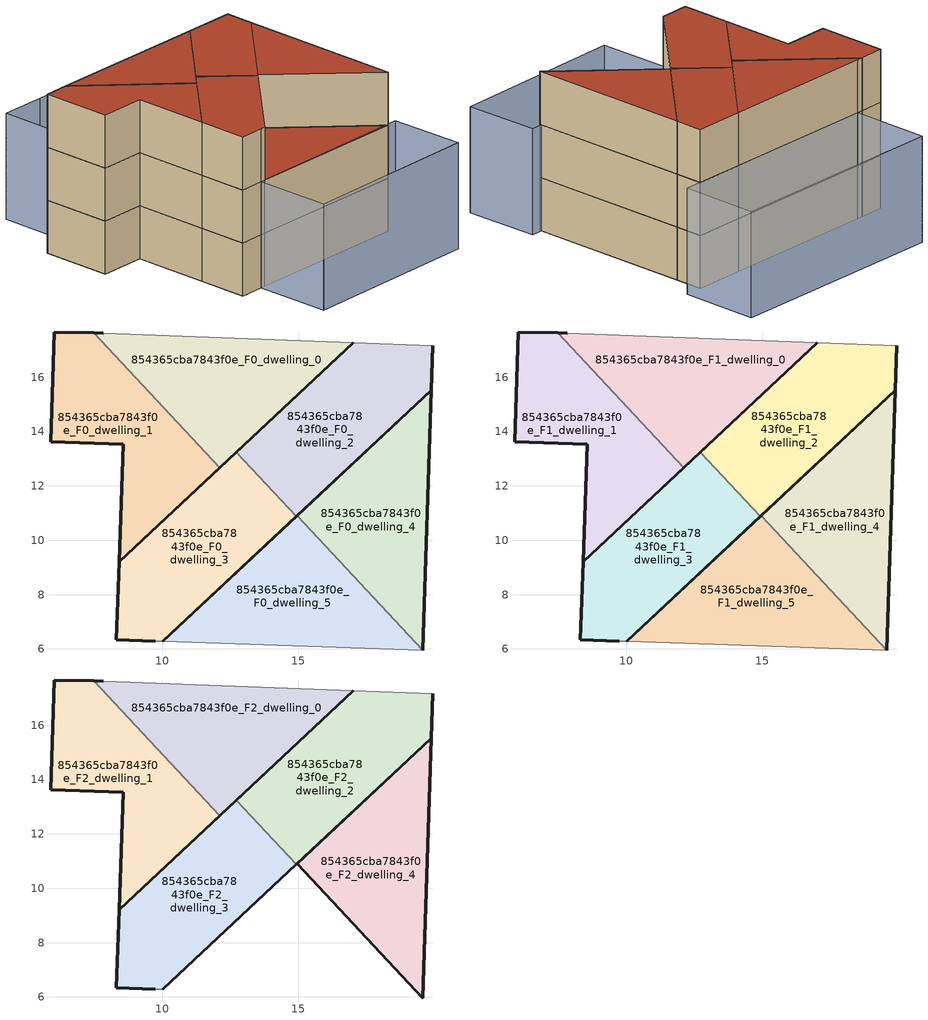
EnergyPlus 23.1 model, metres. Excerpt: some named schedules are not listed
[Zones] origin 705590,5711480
854365cba7843f0e_F0_dwelling_0
 floor ground (EU_floor_Construction): 17.03,17.27 7.82,17.62 7.47,17.63 12.11,12.67 z0
 wall outside (EU_wall_Construction): 7.47,17.63 7.82,17.62 / 17.03,17.27 12.11,12.67 z0:3
 wall to 854365cba7843f0e_F0_dwelling_1 (EU_wall_Construction): 12.11,12.67 7.47,17.63 z0:3
 wall adiabatic (EU_wall_Construction): 7.82,17.62 17.03,17.27 z0:3
854365cba7843f0e_F0_dwelling_1
 floor ground (EU_floor_Construction): 12.11,12.67 7.47,17.63 6.02,17.66 5.89,13.63 8.55,13.53 8.41,9.21 z0
 wall outside (EU_wall_Construction): 12.11,12.67 8.41,9.21 8.55,13.53 5.89,13.63 6.02,17.66 7.47,17.63 z0:3
854365cba7843f0e_F0_dwelling_2
 floor ground (EU_floor_Construction): 19.9,15.53 19.95,17.16 17.03,17.27 12.72,13.25 14.94,10.88 z0
 wall outside (EU_wall_Construction): 12.72,13.25 17.03,17.27 / 19.95,17.16 19.9,15.53 14.94,10.88 z0:3
 wall to 854365cba7843f0e_F0_dwelling_3 (EU_wall_Construction): 14.94,10.88 12.72,13.25 z0:3
 wall adiabatic (EU_wall_Construction): 17.03,17.27 19.95,17.16 z0:3
854365cba7843f0e_F0_dwelling_3
 floor ground (EU_floor_Construction): 14.94,10.88 12.72,13.25 8.41,9.21 8.31,6.34 9.74,6.29 10.01,6.28 z0
 wall outside (EU_wall_Construction): 14.94,10.88 10.01,6.28 / 9.74,6.29 8.31,6.34 8.41,9.21 12.72,13.25 z0:3
 wall adiabatic (EU_wall_Construction): 10.01,6.28 9.74,6.29 z0:3
854365cba7843f0e_F0_dwelling_4
 floor ground (EU_floor_Construction): 19.58,5.96 19.9,15.53 14.96,10.9 z0
 wall outside (EU_wall_Construction): 14.96,10.9 19.9,15.53 19.58,5.96 z0:3
 wall to 854365cba7843f0e_F0_dwelling_5 (EU_wall_Construction): 19.58,5.96 14.96,10.9 z0:3
854365cba7843f0e_F0_dwelling_5
 floor ground (EU_floor_Construction): 19.58,5.96 14.96,10.9 10.01,6.28 z0
 wall outside (EU_wall_Construction): 10.01,6.28 14.96,10.9 z0:3
 wall adiabatic (EU_wall_Construction): 19.58,5.96 10.01,6.28 z0:3
854365cba7843f0e_F1_dwelling_0
 floor to 854365cba7843f0e_F0_dwelling_0 (EU_floor_Construction): 17.03,17.27 7.82,17.62 7.47,17.63 12.11,12.67 z3
 wall outside (EU_wall_Construction): 7.47,17.63 7.82,17.62 / 17.03,17.27 12.11,12.67 z3:6
 wall to 854365cba7843f0e_F1_dwelling_1 (EU_wall_Construction): 12.11,12.67 7.47,17.63 z3:6
 wall adiabatic (EU_wall_Construction): 7.82,17.62 17.03,17.27 z3:6
854365cba7843f0e_F1_dwelling_1
 floor to 854365cba7843f0e_F0_dwelling_1 (EU_floor_Construction): 12.11,12.67 7.47,17.63 6.02,17.66 5.89,13.63 8.55,13.53 8.41,9.21 z3
 wall outside (EU_wall_Construction): 12.11,12.67 8.41,9.21 8.55,13.53 5.89,13.63 6.02,17.66 7.47,17.63 z3:6
854365cba7843f0e_F1_dwelling_2
 floor to 854365cba7843f0e_F0_dwelling_2 (EU_floor_Construction): 19.9,15.53 19.95,17.16 17.03,17.27 12.72,13.25 14.94,10.88 z3
 wall outside (EU_wall_Construction): 12.72,13.25 17.03,17.27 / 19.95,17.16 19.9,15.53 14.94,10.88 z3:6
 wall to 854365cba7843f0e_F1_dwelling_3 (EU_wall_Construction): 14.94,10.88 12.72,13.25 z3:6
 wall adiabatic (EU_wall_Construction): 17.03,17.27 19.95,17.16 z3:6
854365cba7843f0e_F1_dwelling_3
 floor to 854365cba7843f0e_F0_dwelling_3 (EU_floor_Construction): 14.94,10.88 12.72,13.25 8.41,9.21 8.31,6.34 9.74,6.29 10.01,6.28 z3
 wall outside (EU_wall_Construction): 14.94,10.88 10.01,6.28 / 9.74,6.29 8.31,6.34 8.41,9.21 12.72,13.25 z3:6
 wall adiabatic (EU_wall_Construction): 10.01,6.28 9.74,6.29 z3:6
854365cba7843f0e_F1_dwelling_4
 floor to 854365cba7843f0e_F0_dwelling_4 (EU_floor_Construction): 19.58,5.96 19.9,15.53 14.96,10.9 z3
 wall outside (EU_wall_Construction): 14.96,10.9 19.9,15.53 19.58,5.96 z3:6
 wall to 854365cba7843f0e_F1_dwelling_5 (EU_wall_Construction): 19.58,5.96 14.96,10.9 z3:6
854365cba7843f0e_F1_dwelling_5
 floor to 854365cba7843f0e_F0_dwelling_5 (EU_floor_Construction): 19.58,5.96 14.96,10.9 10.01,6.28 z3
 wall outside (EU_wall_Construction): 10.01,6.28 14.96,10.9 z3:6
 wall adiabatic (EU_wall_Construction): 19.58,5.96 10.01,6.28 z3:6
 roof outside (EU_roof_Construction): 14.96,10.9 19.58,5.96 10.01,6.28 z6
854365cba7843f0e_F2_dwelling_0
 floor to 854365cba7843f0e_F1_dwelling_0 (EU_floor_Construction): 17.03,17.27 7.82,17.62 7.47,17.63 12.11,12.67 z6
 wall outside (EU_wall_Construction): 7.47,17.63 7.82,17.62 / 17.03,17.27 12.11,12.67 z6:9
 wall to 854365cba7843f0e_F2_dwelling_1 (EU_wall_Construction): 12.11,12.67 7.47,17.63 z6:9
 wall adiabatic (EU_wall_Construction): 7.82,17.62 17.03,17.27 z6:9
 roof outside (EU_roof_Construction): 17.03,17.27 12.11,12.67 7.47,17.63 7.82,17.62 z9
854365cba7843f0e_F2_dwelling_1
 floor to 854365cba7843f0e_F1_dwelling_1 (EU_floor_Construction): 12.11,12.67 7.47,17.63 6.02,17.66 5.89,13.63 8.55,13.53 8.41,9.21 z6
 wall outside (EU_wall_Construction): 12.11,12.67 8.41,9.21 8.55,13.53 5.89,13.63 6.02,17.66 7.47,17.63 z6:9
 roof outside (EU_roof_Construction): 7.47,17.63 12.11,12.67 8.41,9.21 8.55,13.53 5.89,13.63 6.02,17.66 z9
854365cba7843f0e_F2_dwelling_2
 floor to 854365cba7843f0e_F1_dwelling_2 (EU_floor_Construction): 19.9,15.53 19.95,17.16 17.03,17.27 12.72,13.25 14.94,10.88 z6
 wall outside (EU_wall_Construction): 12.72,13.25 17.03,17.27 / 19.95,17.16 19.9,15.53 14.94,10.88 z6:9
 wall to 854365cba7843f0e_F2_dwelling_3 (EU_wall_Construction): 14.94,10.88 12.72,13.25 z6:9
 wall adiabatic (EU_wall_Construction): 17.03,17.27 19.95,17.16 z6:9
 roof outside (EU_roof_Construction): 19.95,17.16 19.9,15.53 14.94,10.88 12.72,13.25 17.03,17.27 z9
854365cba7843f0e_F2_dwelling_3
 floor to 854365cba7843f0e_F1_dwelling_3 (EU_floor_Construction): 14.94,10.88 12.72,13.25 8.41,9.21 8.31,6.34 9.74,6.29 10.01,6.28 z6
 wall outside (EU_wall_Construction): 14.94,10.88 10.01,6.28 / 9.74,6.29 8.31,6.34 8.41,9.21 12.72,13.25 z6:9
 wall adiabatic (EU_wall_Construction): 10.01,6.28 9.74,6.29 z6:9
 roof outside (EU_roof_Construction): 12.72,13.25 14.94,10.88 10.01,6.28 9.74,6.29 8.31,6.34 8.41,9.21 z9
854365cba7843f0e_F2_dwelling_4
 floor to 854365cba7843f0e_F1_dwelling_4 (EU_floor_Construction): 19.58,5.96 19.9,15.53 14.96,10.9 z6
 wall outside (EU_wall_Construction): 14.96,10.9 19.9,15.53 19.58,5.96 14.96,10.9 z6:9
 roof outside (EU_roof_Construction): 19.9,15.53 19.58,5.96 14.96,10.9 z9
shading: 21.07,21.59 10.61,22 / 9.63,1.98 20.15,1.72 / 20.15,1.72 9.63,1.98 / 9.63,1.98 9.74,6.32 / 9.74,6.32 20.26,6.06 / 20.26,6.06 20.15,1.72 / 20.96,17.12 7.82,17.62 / 7.82,17.62 7.99,22.1 / 7.99,22.1 21.13,21.6 / 21.13,21.6 20.96,17.12 z0:6
[Building]
EU S2 Campaign: North Axis=0; Terrain=City; Solar Distribution=FullExterior
[Site:Location]
London: Latitude=51.5; Longitude=-0.5; Time Zone=0; Elevation=25
[SizingPeriod:WeatherFileDays]
AnnualSizingPeriod: Begin Month=1; Begin Day of Month=1; End Month=12; End Day of Month=31; Day of Week for Start Day=Monday; Use Weather File Daylight Saving Period=No; Use Weather File Rain and Snow Indicators=No
[MATERIAL]
EU_InternalMass_Material: Roughness=MediumRough; Thickness=0.1; Conductivity=1; Density=1800; Specific Heat=900; Thermal Absorptance=0.9; Solar Absorptance=0.7; Visible Absorptance=0.7
[MATERIAL:NOMASS] Roughness=MediumRough; Thermal Absorptance=0.9; Solar Absorptance=0.7; Visible Absorptance=0.7
Name | Thermal Resistance
EU_wall_NoMass | 1.04674
EU_roof_NoMass | 4.32442
EU_floor_NoMass | 2.04616
[CONSTRUCTION]
EU_wall_Construction: EU_wall_NoMass
EU_roof_Construction: EU_roof_NoMass
EU_floor_Construction: EU_floor_NoMass
EU_InternalMass_Construction: EU_InternalMass_Material
[ZONE] Type=1; Multiplier=1; Ceiling Height=autocalculate; Floor Area=autocalculate; Part of Total Floor Area=Yes
Name | Volume
854365cba7843f0e_F0_dwelling_0; 854365cba7843f0e_F1_dwelling_0; 854365cba7843f0e_F2_dwelling_0 | 68.7231
854365cba7843f0e_F0_dwelling_1; 854365cba7843f0e_F1_dwelling_1; 854365cba7843f0e_F2_dwelling_1 | 68.7209
854365cba7843f0e_F0_dwelling_2; 854365cba7843f0e_F1_dwelling_2; 854365cba7843f0e_F2_dwelling_2 | 68.7224
854365cba7843f0e_F0_dwelling_3; 854365cba7843f0e_F1_dwelling_3; 854365cba7843f0e_F2_dwelling_3 | 68.7253
854365cba7843f0e_F0_dwelling_4; 854365cba7843f0e_F1_dwelling_4; 854365cba7843f0e_F2_dwelling_4 | 68.7144
854365cba7843f0e_F0_dwelling_5; 854365cba7843f0e_F1_dwelling_5 | 68.729
[INTERNALMASS] Construction=EU_InternalMass_Construction
Name | Zone or ZoneList | Surface Area
854365cba7843f0e_F0_dwelling_0_EU_InternalMass | 854365cba7843f0e_F0_dwelling_0 | 22.908
854365cba7843f0e_F0_dwelling_1_EU_InternalMass | 854365cba7843f0e_F0_dwelling_1 | 22.9067
854365cba7843f0e_F0_dwelling_2_EU_InternalMass | 854365cba7843f0e_F0_dwelling_2 | 22.9073
854365cba7843f0e_F0_dwelling_3_EU_InternalMass | 854365cba7843f0e_F0_dwelling_3 | 22.9086
854365cba7843f0e_F0_dwelling_4_EU_InternalMass | 854365cba7843f0e_F0_dwelling_4 | 22.9073
854365cba7843f0e_F0_dwelling_5_EU_InternalMass | 854365cba7843f0e_F0_dwelling_5 | 22.9073
854365cba7843f0e_F1_dwelling_0_EU_InternalMass | 854365cba7843f0e_F1_dwelling_0 | 22.908
854365cba7843f0e_F1_dwelling_1_EU_InternalMass | 854365cba7843f0e_F1_dwelling_1 | 22.9067
854365cba7843f0e_F1_dwelling_2_EU_InternalMass | 854365cba7843f0e_F1_dwelling_2 | 22.9073
854365cba7843f0e_F1_dwelling_3_EU_InternalMass | 854365cba7843f0e_F1_dwelling_3 | 22.9086
854365cba7843f0e_F1_dwelling_4_EU_InternalMass | 854365cba7843f0e_F1_dwelling_4 | 22.9073
854365cba7843f0e_F1_dwelling_5_EU_InternalMass | 854365cba7843f0e_F1_dwelling_5 | 22.9073
854365cba7843f0e_F2_dwelling_0_EU_InternalMass | 854365cba7843f0e_F2_dwelling_0 | 22.9103
854365cba7843f0e_F2_dwelling_1_EU_InternalMass | 854365cba7843f0e_F2_dwelling_1 | 22.9103
854365cba7843f0e_F2_dwelling_2_EU_InternalMass | 854365cba7843f0e_F2_dwelling_2 | 22.9089
854365cba7843f0e_F2_dwelling_3_EU_InternalMass | 854365cba7843f0e_F2_dwelling_3 | 34.358
854365cba7843f0e_F2_dwelling_4_EU_InternalMass | 854365cba7843f0e_F2_dwelling_4 | 34.3562
[OTHEREQUIPMENT] Fuel Type=Electricity; Design Level Calculation Method=Watts/Area; Power per Zone Floor Area=1; Fraction Latent=0; Fraction Radiant=0; Fraction Lost=0; Carbon Dioxide Generation Rate=0; EndUse Subcategory=EU_Step8_InternalGains
Name | Zone or ZoneList or Space or SpaceList | Schedule
EU_Step8_InternalGain_854365cba7843f0e_F0_dwelling_0_f000 | 854365cba7843f0e_F0_dwelling_0 | EU_Step8_GainSchedule_854365cba7843f0e_F0_dwelling_0_f000
EU_Step8_InternalGain_854365cba7843f0e_F0_dwelling_1_f000 | 854365cba7843f0e_F0_dwelling_1 | EU_Step8_GainSchedule_854365cba7843f0e_F0_dwelling_1_f000
EU_Step8_InternalGain_854365cba7843f0e_F0_dwelling_2_f000 | 854365cba7843f0e_F0_dwelling_2 | EU_Step8_GainSchedule_854365cba7843f0e_F0_dwelling_2_f000
EU_Step8_InternalGain_854365cba7843f0e_F0_dwelling_3_f000 | 854365cba7843f0e_F0_dwelling_3 | EU_Step8_GainSchedule_854365cba7843f0e_F0_dwelling_3_f000
EU_Step8_InternalGain_854365cba7843f0e_F0_dwelling_4_f000 | 854365cba7843f0e_F0_dwelling_4 | EU_Step8_GainSchedule_854365cba7843f0e_F0_dwelling_4_f000
EU_Step8_InternalGain_854365cba7843f0e_F0_dwelling_5_f000 | 854365cba7843f0e_F0_dwelling_5 | EU_Step8_GainSchedule_854365cba7843f0e_F0_dwelling_5_f000
EU_Step8_InternalGain_854365cba7843f0e_F1_dwelling_0_f000 | 854365cba7843f0e_F1_dwelling_0 | EU_Step8_GainSchedule_854365cba7843f0e_F1_dwelling_0_f000
EU_Step8_InternalGain_854365cba7843f0e_F1_dwelling_1_f000 | 854365cba7843f0e_F1_dwelling_1 | EU_Step8_GainSchedule_854365cba7843f0e_F1_dwelling_1_f000
EU_Step8_InternalGain_854365cba7843f0e_F1_dwelling_2_f000 | 854365cba7843f0e_F1_dwelling_2 | EU_Step8_GainSchedule_854365cba7843f0e_F1_dwelling_2_f000
EU_Step8_InternalGain_854365cba7843f0e_F1_dwelling_3_f000 | 854365cba7843f0e_F1_dwelling_3 | EU_Step8_GainSchedule_854365cba7843f0e_F1_dwelling_3_f000
EU_Step8_InternalGain_854365cba7843f0e_F1_dwelling_4_f000 | 854365cba7843f0e_F1_dwelling_4 | EU_Step8_GainSchedule_854365cba7843f0e_F1_dwelling_4_f000
EU_Step8_InternalGain_854365cba7843f0e_F1_dwelling_5_f000 | 854365cba7843f0e_F1_dwelling_5 | EU_Step8_GainSchedule_854365cba7843f0e_F1_dwelling_5_f000
EU_Step8_InternalGain_854365cba7843f0e_F2_dwelling_0_f000 | 854365cba7843f0e_F2_dwelling_0 | EU_Step8_GainSchedule_854365cba7843f0e_F2_dwelling_0_f000
EU_Step8_InternalGain_854365cba7843f0e_F2_dwelling_1_f000 | 854365cba7843f0e_F2_dwelling_1 | EU_Step8_GainSchedule_854365cba7843f0e_F2_dwelling_1_f000
EU_Step8_InternalGain_854365cba7843f0e_F2_dwelling_2_f000 | 854365cba7843f0e_F2_dwelling_2 | EU_Step8_GainSchedule_854365cba7843f0e_F2_dwelling_2_f000
EU_Step8_InternalGain_854365cba7843f0e_F2_dwelling_3_f000 | 854365cba7843f0e_F2_dwelling_3 | EU_Step8_GainSchedule_854365cba7843f0e_F2_dwelling_3_f000
EU_Step8_InternalGain_854365cba7843f0e_F2_dwelling_4_f000 | 854365cba7843f0e_F2_dwelling_4 | EU_Step8_GainSchedule_854365cba7843f0e_F2_dwelling_4_f000
[ZONEVENTILATION:DESIGNFLOWRATE] Schedule=EU_AlwaysOn; Design Flow Rate Calculation Method=AirChanges/Hour; Air Changes per Hour=0.488719; Ventilation Type=Natural; Fan Pressure Rise=0; Fan Total Efficiency=1; Constant Term Coefficient=1; Temperature Term Coefficient=0; Velocity Term Coefficient=0; Velocity Squared Term Coefficient=0; Minimum Indoor Temperature=-100; Maximum Indoor Temperature=100; Delta Temperature=-100; Minimum Outdoor Temperature=-100; Maximum Outdoor Temperature=100; Maximum Wind Speed=40
Name | Zone or ZoneList or Space or SpaceList
EU_ConstantAir_854365cba7843f0e_F0_dwelling_0 | 854365cba7843f0e_F0_dwelling_0
EU_ConstantAir_854365cba7843f0e_F0_dwelling_1 | 854365cba7843f0e_F0_dwelling_1
EU_ConstantAir_854365cba7843f0e_F0_dwelling_2 | 854365cba7843f0e_F0_dwelling_2
EU_ConstantAir_854365cba7843f0e_F0_dwelling_3 | 854365cba7843f0e_F0_dwelling_3
EU_ConstantAir_854365cba7843f0e_F0_dwelling_4 | 854365cba7843f0e_F0_dwelling_4
EU_ConstantAir_854365cba7843f0e_F0_dwelling_5 | 854365cba7843f0e_F0_dwelling_5
EU_ConstantAir_854365cba7843f0e_F1_dwelling_0 | 854365cba7843f0e_F1_dwelling_0
EU_ConstantAir_854365cba7843f0e_F1_dwelling_1 | 854365cba7843f0e_F1_dwelling_1
EU_ConstantAir_854365cba7843f0e_F1_dwelling_2 | 854365cba7843f0e_F1_dwelling_2
EU_ConstantAir_854365cba7843f0e_F1_dwelling_3 | 854365cba7843f0e_F1_dwelling_3
EU_ConstantAir_854365cba7843f0e_F1_dwelling_4 | 854365cba7843f0e_F1_dwelling_4
EU_ConstantAir_854365cba7843f0e_F1_dwelling_5 | 854365cba7843f0e_F1_dwelling_5
EU_ConstantAir_854365cba7843f0e_F2_dwelling_0 | 854365cba7843f0e_F2_dwelling_0
EU_ConstantAir_854365cba7843f0e_F2_dwelling_1 | 854365cba7843f0e_F2_dwelling_1
EU_ConstantAir_854365cba7843f0e_F2_dwelling_2 | 854365cba7843f0e_F2_dwelling_2
EU_ConstantAir_854365cba7843f0e_F2_dwelling_3 | 854365cba7843f0e_F2_dwelling_3
EU_ConstantAir_854365cba7843f0e_F2_dwelling_4 | 854365cba7843f0e_F2_dwelling_4
[HVACTEMPLATE:THERMOSTAT] Constant Heating Setpoint=20; Constant Cooling Setpoint=50
EU_HeatOnly_854365cba7843f0e_F0_dwelling_0; EU_HeatOnly_854365cba7843f0e_F0_dwelling_1; EU_HeatOnly_854365cba7843f0e_F0_dwelling_2; EU_HeatOnly_854365cba7843f0e_F0_dwelling_3; EU_HeatOnly_854365cba7843f0e_F0_dwelling_4; EU_HeatOnly_854365cba7843f0e_F0_dwelling_5; EU_HeatOnly_854365cba7843f0e_F1_dwelling_0; EU_HeatOnly_854365cba7843f0e_F1_dwelling_1; EU_HeatOnly_854365cba7843f0e_F1_dwelling_2; EU_HeatOnly_854365cba7843f0e_F1_dwelling_3; EU_HeatOnly_854365cba7843f0e_F1_dwelling_4; EU_HeatOnly_854365cba7843f0e_F1_dwelling_5; EU_HeatOnly_854365cba7843f0e_F2_dwelling_0; EU_HeatOnly_854365cba7843f0e_F2_dwelling_1; EU_HeatOnly_854365cba7843f0e_F2_dwelling_2; EU_HeatOnly_854365cba7843f0e_F2_dwelling_3; EU_HeatOnly_854365cba7843f0e_F2_dwelling_4
[HVACTEMPLATE:ZONE:IDEALLOADSAIRSYSTEM] System Availability Schedule=EU_AlwaysOn; Maximum Heating Supply Air Temperature=50; Minimum Cooling Supply Air Temperature=13; Maximum Heating Supply Air Humidity Ratio=0.0156; Minimum Cooling Supply Air Humidity Ratio=0.0077; Heating Limit=NoLimit; Cooling Limit=NoLimit; Heating Availability Schedule=EU_AlwaysOn; Cooling Availability Schedule=EU_CoolingOff; Dehumidification Control Type=ConstantSensibleHeatRatio; Cooling Sensible Heat Ratio=0.7; Dehumidification Setpoint=60; Humidification Control Type=None; Humidification Setpoint=30; Outdoor Air Method=None; Outdoor Air Flow Rate per Person=0.00944; Outdoor Air Flow Rate per Zone Floor Area=0; Outdoor Air Flow Rate per Zone=0; Demand Controlled Ventilation Type=None; Outdoor Air Economizer Type=NoEconomizer; Heat Recovery Type=None; Sensible Heat Recovery Effectiveness=0.7; Latent Heat Recovery Effectiveness=0.65
Name | Template Thermostat
854365cba7843f0e_F0_dwelling_0 | EU_HeatOnly_854365cba7843f0e_F0_dwelling_0
854365cba7843f0e_F0_dwelling_1 | EU_HeatOnly_854365cba7843f0e_F0_dwelling_1
854365cba7843f0e_F0_dwelling_2 | EU_HeatOnly_854365cba7843f0e_F0_dwelling_2
854365cba7843f0e_F0_dwelling_3 | EU_HeatOnly_854365cba7843f0e_F0_dwelling_3
854365cba7843f0e_F0_dwelling_4 | EU_HeatOnly_854365cba7843f0e_F0_dwelling_4
854365cba7843f0e_F0_dwelling_5 | EU_HeatOnly_854365cba7843f0e_F0_dwelling_5
854365cba7843f0e_F1_dwelling_0 | EU_HeatOnly_854365cba7843f0e_F1_dwelling_0
854365cba7843f0e_F1_dwelling_1 | EU_HeatOnly_854365cba7843f0e_F1_dwelling_1
854365cba7843f0e_F1_dwelling_2 | EU_HeatOnly_854365cba7843f0e_F1_dwelling_2
854365cba7843f0e_F1_dwelling_3 | EU_HeatOnly_854365cba7843f0e_F1_dwelling_3
854365cba7843f0e_F1_dwelling_4 | EU_HeatOnly_854365cba7843f0e_F1_dwelling_4
854365cba7843f0e_F1_dwelling_5 | EU_HeatOnly_854365cba7843f0e_F1_dwelling_5
854365cba7843f0e_F2_dwelling_0 | EU_HeatOnly_854365cba7843f0e_F2_dwelling_0
854365cba7843f0e_F2_dwelling_1 | EU_HeatOnly_854365cba7843f0e_F2_dwelling_1
854365cba7843f0e_F2_dwelling_2 | EU_HeatOnly_854365cba7843f0e_F2_dwelling_2
854365cba7843f0e_F2_dwelling_3 | EU_HeatOnly_854365cba7843f0e_F2_dwelling_3
854365cba7843f0e_F2_dwelling_4 | EU_HeatOnly_854365cba7843f0e_F2_dwelling_4
[SIZING:ZONE] Zone Cooling Design Supply Air Temperature Input Method=SupplyAirTemperature; Zone Cooling Design Supply Air Temperature=13; Zone Heating Design Supply Air Temperature Input Method=SupplyAirTemperature; Zone Heating Design Supply Air Temperature=50; Zone Cooling Design Supply Air Humidity Ratio=0.008; Zone Heating Design Supply Air Humidity Ratio=0.008; Cooling Design Air Flow Method=DesignDay; Cooling Design Air Flow Rate=0; Cooling Minimum Air Flow per Zone Floor Area=0.000762; Cooling Minimum Air Flow=0; Cooling Minimum Air Flow Fraction=0.2; Heating Design Air Flow Method=DesignDay; Heating Design Air Flow Rate=0; Heating Maximum Air Flow per Zone Floor Area=0.002032; Heating Maximum Air Flow=0.141576; Heating Maximum Air Flow Fraction=0.3; Account for Dedicated Outdoor Air System=No; Dedicated Outdoor Air System Control Strategy=NeutralSupplyAir; Dedicated Outdoor Air Low Setpoint Temperature for Design=autosize; Dedicated Outdoor Air High Setpoint Temperature for Design=autosize; Zone Load Sizing Method=Sensible Load Only No Latent Load; Zone Latent Cooling Design Supply Air Humidity Ratio Input Method=HumidityRatioDifference; Zone Cooling Design Supply Air Humidity Ratio Difference=0.005; Zone Latent Heating Design Supply Air Humidity Ratio Input Method=HumidityRatioDifference; Zone Humidification Design Supply Air Humidity Ratio Difference=0.005
854365cba7843f0e_F0_dwelling_0; 854365cba7843f0e_F0_dwelling_1; 854365cba7843f0e_F0_dwelling_2; 854365cba7843f0e_F0_dwelling_3; 854365cba7843f0e_F0_dwelling_4; 854365cba7843f0e_F0_dwelling_5; 854365cba7843f0e_F1_dwelling_0; 854365cba7843f0e_F1_dwelling_1; 854365cba7843f0e_F1_dwelling_2; 854365cba7843f0e_F1_dwelling_3; 854365cba7843f0e_F1_dwelling_4; 854365cba7843f0e_F1_dwelling_5; 854365cba7843f0e_F2_dwelling_0; 854365cba7843f0e_F2_dwelling_1; 854365cba7843f0e_F2_dwelling_2; 854365cba7843f0e_F2_dwelling_3; 854365cba7843f0e_F2_dwelling_4
